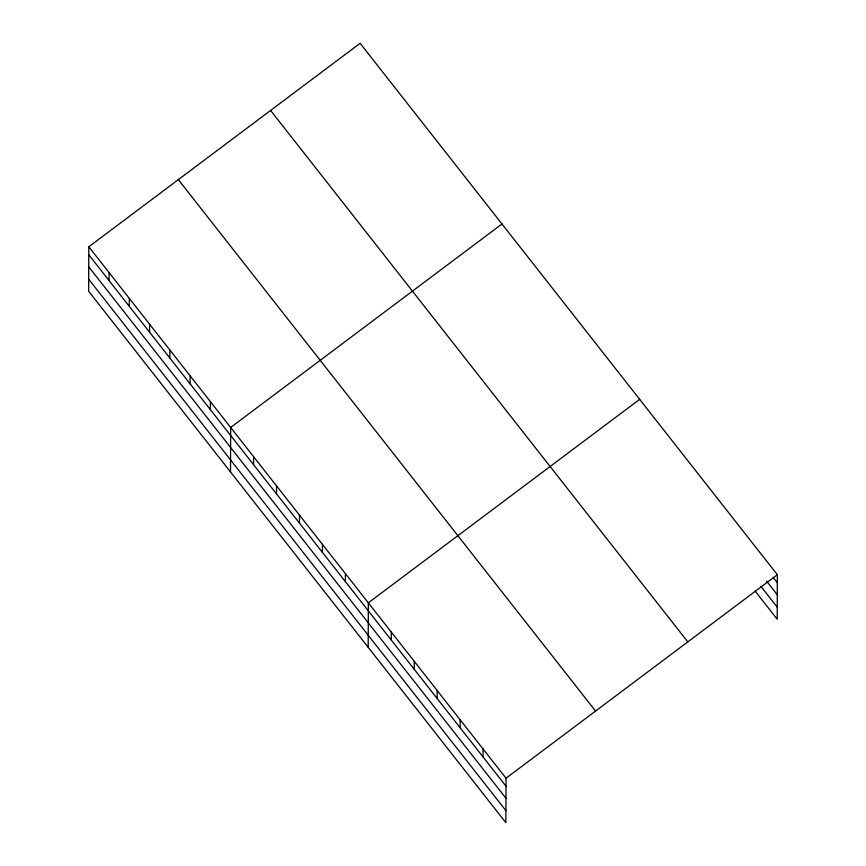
<?xml version="1.0" encoding="UTF-8"?>
<svg xmlns="http://www.w3.org/2000/svg" width="866" height="866" viewBox="0 0 866 866"><rect width="100%" height="100%" fill="white"/><g stroke="black" fill="none" stroke-linecap="round" stroke-linejoin="round"><path stroke-width="1.3" d="M88.808 246.788L88.646 291.268L505.874 822.7L506.025 778.22L88.808 246.788L360.126 43.3L777.354 574.732L777.192 619.212L755.065 591.034M109.04 280.562L109.073 272.595M129.305 306.38L129.337 298.413M149.569 332.187L149.601 324.22M169.833 358.004L169.866 350.037M190.098 383.811L190.13 375.844M210.362 409.629L210.395 401.662M230.508 471.959L230.659 427.468L501.988 223.991M253.576 464.663L253.608 456.696M276.525 493.891L276.557 485.923M299.474 523.129L299.506 515.162M322.423 552.356L322.444 544.389M345.372 581.584L345.393 573.617M368.191 647.324L368.342 602.844L639.671 399.356M391.259 640.039L391.291 632.072M414.208 669.266L414.24 661.299M437.157 698.494L437.189 690.527M460.106 727.721L460.127 719.754M483.055 756.949L483.076 748.982M506.025 778.22L777.354 574.732M773.23 577.481L777.322 582.699M766.627 581.183L777.278 594.747M760.846 586.282L777.235 607.163M270.593 110.447L687.81 641.879M178.342 179.63L595.559 711.062M88.776 254.756L505.993 786.187M88.733 266.804L505.96 798.236M88.689 279.22L505.917 810.652"/></g></svg>
